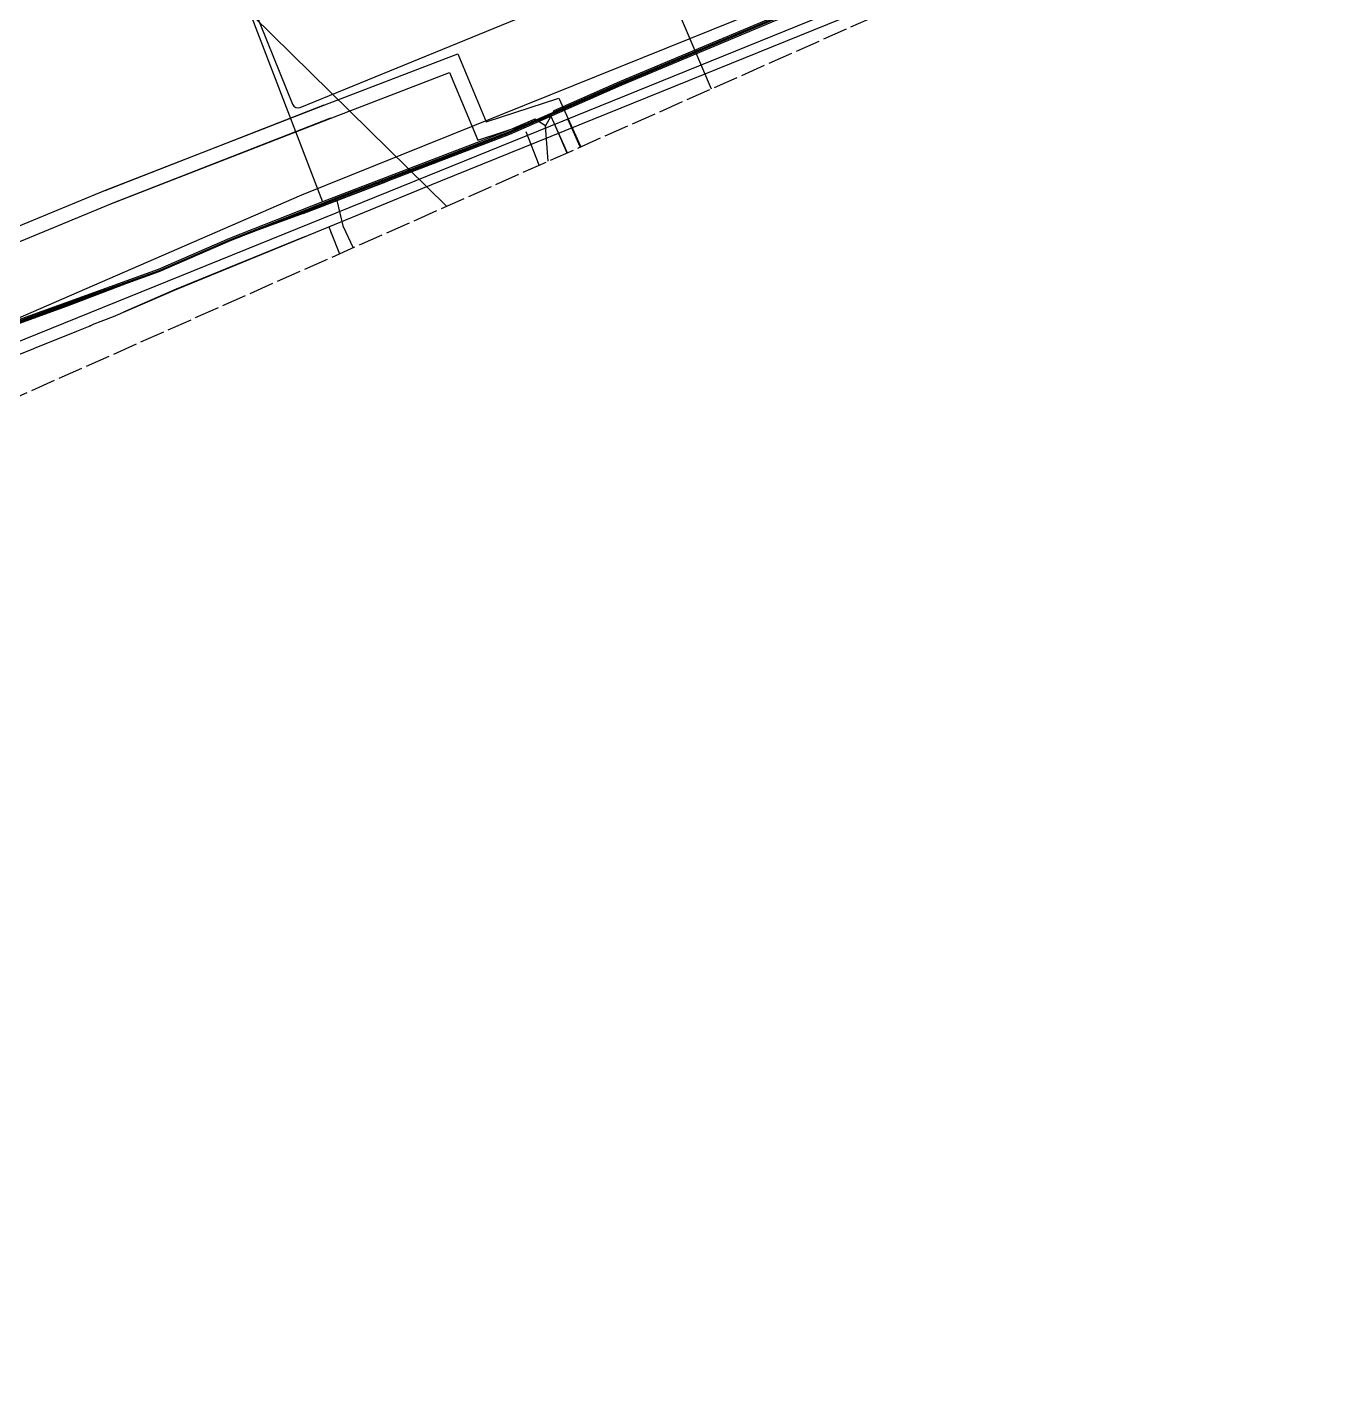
# Model space of a CAD drawing. Header units: metres. Extents: x -529 to 260, y -315 to 217.
# Drawn here: x -355.2 to -289.3, y -314.6 to -245.4 of the extents above; entities that cross this region are included whole.
import ezdxf

# ---------------------------------------------------------------- set-up
doc = ezdxf.new("R2010")
doc.units = ezdxf.units.M
doc.linetypes.add('DASHED', pattern=[1.524, 1.27, -0.254])
for name, color, linetype, true_color in [('GM0772_GWA_Rioolleiding', 7, 'Continuous', 0xba38a8), ('KA0000_OVG_Orientatiepolygoon', 7, 'Continuous', 0xff00ff), ('KL1001_WAT_Appurtenance', 7, 'Continuous', 0x0000ff), ('KL1001_WAT_Mantelbuis', 7, 'Continuous', 0x0000ff), ('KL1001_WAT_Waterleiding', 7, 'Continuous', 0x0000ff), ('KL1011_DAT_Appurtenance', 7, 'Continuous', 0x00ff00), ('KL1011_DAT_Duct', 7, 'Continuous', 0x00ff00), ('KL1011_DAT_Kabelbed', 7, 'Continuous', 0x00ff00), ('KL1031_ELS_Elektriciteitskabel', 7, 'Continuous', 0x960000), ('KL1031_GLD_OlieGasChemicalienPijpleiding', 7, 'Continuous', 0xffaf3c), ('KL1049_DAT_Appurtenance', 7, 'Continuous', 0x00ff00), ('KL1049_DAT_Mantelbuis', 7, 'Continuous', 0x00ff00), ('KL1049_DAT_Telecommunicatiekabel', 7, 'Continuous', 0x00ff00), ('KL1051_DAT_Kabelbed', 7, 'Continuous', 0x00ff00), ('KL1233_WRM_Mantelbuis', 7, 'Continuous', 0x008080), ('KL1233_WRM_ThermischePijpleiding', 7, 'Continuous', 0x008080), ('KL1648_DAT_Telecommunicatiekabel', 7, 'Continuous', 0x00ff00)]:
    doc.layers.add(name, color=color, linetype=linetype, true_color=true_color)

msp = doc.modelspace()

# ---------------------------------------------------------------- linework, layer by layer
at = {"layer": 'GM0772_GWA_Rioolleiding', "linetype": 'CONTINUOUS'}
msp.add_lwpolyline([(-333.785, -254.544), (-357.535, -231.21)], dxfattribs=at)
at = {"layer": 'KA0000_OVG_Orientatiepolygoon', "linetype": 'DASHED'}
msp.add_lwpolyline([(212.467, 216.691), (-371.799, 183.859), (-469.178, -314.621), (251.501, 5.16), (212.467, 216.691)], close=True, dxfattribs=at)
at = {"layer": 'KL1001_WAT_Appurtenance'}
for p in [(-339.679, -255.9), (-351.963, -260.644)]:
    msp.add_point(p, dxfattribs=at)
at = {"layer": 'KL1001_WAT_Mantelbuis', "linetype": 'CONTINUOUS'}
msp.add_lwpolyline([(-350.253, -259.937), (-347.561, -258.762), (-341.014, -256.091)], dxfattribs=at)
at = {"layer": 'KL1001_WAT_Waterleiding', "linetype": 'CONTINUOUS'}
for points in [[(-339.803, -255.594), (-335.003, -253.624), (-334.074, -253.245), (-296.747, -238.109)], [(-351.963, -260.644), (-351.761, -260.549), (-350.784, -260.166), (-347.547, -258.772), (-339.803, -255.594)], [(-339.803, -255.594), (-339.679, -255.9)], [(-339.679, -255.9), (-339.248, -256.968)], [(-358.728, -263.352), (-354.85, -261.795), (-354.81, -261.779), (-352.654, -260.914)], [(-352.654, -260.914), (-351.963, -260.644)]]:
    msp.add_lwpolyline(points, dxfattribs=at)
at = {"layer": 'KL1011_DAT_Appurtenance'}
msp.add_point((-328.749, -250.444), dxfattribs=at)
at = {"layer": 'KL1011_DAT_Duct', "linetype": 'CONTINUOUS'}
for points in [[(-271.553, -226.372), (-273.945, -227.385), (-293.95, -235.225), (-301.164, -238.421), (-309.683, -242.057), (-317.065, -244.874), (-324.975, -248.197), (-328.312, -249.667), (-328.746, -250.446)], [(-346.413, -237.913), (-340.114, -254.325)], [(-346.413, -237.913), (-340.114, -254.325)], [(-346.413, -237.913), (-340.114, -254.325)], [(-346.413, -237.913), (-340.114, -254.325)], [(-346.413, -237.913), (-340.114, -254.325)], [(-346.413, -237.913), (-340.114, -254.325)], [(-346.413, -237.913), (-340.114, -254.325)], [(-328.749, -250.444), (-329.281, -250.093), (-330.659, -250.7), (-340.114, -254.325)], [(-328.749, -250.444), (-329.281, -250.093), (-330.659, -250.7), (-340.114, -254.325)], [(-328.749, -250.444), (-329.281, -250.093), (-330.659, -250.7), (-340.114, -254.325)], [(-328.749, -250.444), (-329.281, -250.093), (-330.659, -250.7), (-340.114, -254.325)], [(-328.749, -250.444), (-329.281, -250.093), (-330.659, -250.7), (-340.114, -254.325)], [(-328.749, -250.444), (-329.281, -250.093), (-330.659, -250.7), (-340.114, -254.325)], [(-328.749, -250.444), (-329.281, -250.093), (-330.659, -250.7), (-340.114, -254.325)], [(-328.749, -250.444), (-329.281, -250.093), (-330.659, -250.7), (-340.114, -254.325)], [(-328.749, -250.444), (-329.281, -250.093), (-330.659, -250.7), (-340.114, -254.325)], [(-328.749, -250.444), (-329.281, -250.093), (-330.659, -250.7), (-340.114, -254.325)], [(-328.749, -250.444), (-329.281, -250.093), (-330.659, -250.7), (-340.114, -254.325)], [(-328.749, -250.444), (-329.281, -250.093), (-330.659, -250.7), (-340.114, -254.325)], [(-328.749, -250.444), (-329.281, -250.093), (-330.659, -250.7), (-340.114, -254.325)], [(-328.749, -250.444), (-329.281, -250.093), (-330.659, -250.7), (-340.114, -254.325)], [(-328.6, -252.244), (-328.746, -250.446)], [(-328.6, -252.244), (-328.746, -250.446)], [(-328.6, -252.244), (-328.746, -250.446)], [(-328.6, -252.244), (-328.746, -250.446)], [(-328.6, -252.244), (-328.746, -250.446)], [(-328.6, -252.244), (-328.746, -250.446)], [(-328.6, -252.244), (-328.746, -250.446)], [(-329.058, -252.446), (-329.726, -250.745)], [(-340.114, -254.325), (-344.862, -256.182), (-348.5, -257.762), (-357.516, -261.014)], [(-340.114, -254.325), (-344.862, -256.182), (-348.5, -257.762), (-357.516, -261.014)], [(-340.114, -254.325), (-344.862, -256.182), (-348.5, -257.762), (-357.516, -261.014)], [(-340.114, -254.325), (-344.862, -256.182), (-348.5, -257.762), (-357.516, -261.014)], [(-340.114, -254.325), (-344.862, -256.182), (-348.5, -257.762), (-357.516, -261.014)], [(-340.114, -254.325), (-344.862, -256.182), (-348.5, -257.762), (-357.516, -261.014)], [(-340.114, -254.325), (-344.862, -256.182), (-348.5, -257.762), (-357.516, -261.014)]]:
    msp.add_lwpolyline(points, dxfattribs=at)
at = {"layer": 'KL1011_DAT_Kabelbed', "linetype": 'CONTINUOUS'}
for points in [[(-271.553, -226.372), (-273.945, -227.385), (-293.95, -235.225), (-301.164, -238.421), (-309.683, -242.057), (-317.065, -244.874), (-324.975, -248.197), (-328.312, -249.667), (-328.746, -250.446)], [(-346.413, -237.913), (-340.114, -254.325)], [(-328.749, -250.444), (-329.281, -250.093), (-330.659, -250.7), (-340.114, -254.325)], [(-328.6, -252.244), (-328.746, -250.446)], [(-329.058, -252.446), (-329.726, -250.745)], [(-340.114, -254.325), (-344.862, -256.182), (-348.5, -257.762), (-357.516, -261.014)]]:
    msp.add_lwpolyline(points, dxfattribs=at)
at = {"layer": 'KL1031_ELS_Elektriciteitskabel', "linetype": 'CONTINUOUS'}
msp.add_lwpolyline([(-345.583, -241.668), (-344.77, -242.229), (-344.613, -242.354), (-344.475, -242.501), (-344.358, -242.666), (-344.266, -242.845), (-341.642, -249.335), (-341.578, -249.433), (-341.481, -249.499), (-341.365, -249.523), (-341.25, -249.5), (-323.329, -242.167), (-323.217, -242.144), (-323.105, -242.165), (-323.009, -242.227), (-322.942, -242.32), (-320.292, -248.557)], dxfattribs=at)
at = {"layer": 'KL1031_GLD_OlieGasChemicalienPijpleiding', "linetype": 'CONTINUOUS'}
msp.add_lwpolyline([(-434.088, -293.232), (-334.756, -252.986), (-282.627, -231.844)], dxfattribs=at)
at = {"layer": 'KL1049_DAT_Appurtenance'}
msp.add_point((-334.333, -252.318), dxfattribs=at)
at = {"layer": 'KL1049_DAT_Mantelbuis', "linetype": 'CONTINUOUS'}
for points in [[(-339.207, -254.073), (-330.62, -250.793)], [(-341.108, -254.912), (-336.797, -253.26)], [(-344.824, -256.275), (-348.463, -257.855)], [(-344.824, -256.275), (-348.463, -257.855)]]:
    msp.add_lwpolyline(points, dxfattribs=at)
at = {"layer": 'KL1049_DAT_Telecommunicatiekabel', "linetype": 'CONTINUOUS'}
for points in [[(-256.708, -220.344), (-262.95, -222.81), (-273.916, -227.454), (-281.921, -230.618), (-293.921, -235.295), (-301.134, -238.49), (-309.654, -242.126), (-317.037, -244.944), (-324.946, -248.267), (-330.629, -250.769), (-339.216, -254.05), (-344.833, -256.252), (-348.472, -257.831), (-353.193, -259.515), (-359.434, -261.794), (-368.721, -265.556), (-378.48, -269.502), (-386.617, -272.781), (-396.576, -276.824), (-406.691, -280.888), (-419.81, -286.203), (-430.084, -290.483)], [(-260.471, -221.968), (-262.901, -222.925), (-273.868, -227.57), (-281.876, -230.734), (-293.873, -235.41), (-301.084, -238.605), (-309.608, -242.242), (-316.991, -245.06), (-324.896, -248.38), (-330.582, -250.885), (-336.797, -253.26), (-339.171, -254.166), (-341.108, -254.912), (-344.824, -256.275), (-348.463, -257.855), (-353.15, -259.634), (-359.389, -261.91), (-363.817, -263.708)], [(-259.472, -221.57), (-260.471, -221.965), (-262.901, -222.925), (-273.868, -227.57), (-293.873, -235.41), (-301.084, -238.605), (-309.608, -242.242), (-316.991, -245.06), (-324.896, -248.38), (-330.582, -250.885), (-334.333, -252.318)], [(-281.876, -230.734), (-293.873, -235.41), (-301.084, -238.605), (-309.608, -242.242), (-316.991, -245.06), (-324.896, -248.38), (-330.582, -250.885), (-336.797, -253.26), (-339.171, -254.166), (-341.108, -254.912), (-344.824, -256.275), (-348.463, -257.855), (-353.15, -259.634), (-359.389, -261.91), (-363.818, -263.705), (-368.674, -265.672), (-378.434, -269.618), (-386.57, -272.898), (-396.529, -276.941), (-406.644, -281.004), (-419.763, -286.319), (-430.037, -290.599)], [(-281.876, -230.734), (-293.873, -235.41), (-301.084, -238.605), (-309.608, -242.242), (-316.991, -245.06), (-324.896, -248.38), (-330.582, -250.885), (-336.797, -253.26), (-339.171, -254.166), (-341.108, -254.912), (-344.824, -256.275), (-348.463, -257.855), (-353.15, -259.634), (-359.389, -261.91), (-363.818, -263.705), (-368.674, -265.672), (-378.434, -269.618), (-386.57, -272.898), (-396.529, -276.941), (-406.644, -281.004), (-419.763, -286.319), (-430.037, -290.599)], [(-281.876, -230.734), (-293.873, -235.41), (-301.084, -238.605), (-309.608, -242.242), (-316.991, -245.06), (-324.896, -248.38), (-330.582, -250.885), (-336.797, -253.26), (-339.171, -254.166), (-341.108, -254.912), (-344.824, -256.275), (-348.463, -257.855), (-353.15, -259.634), (-359.389, -261.91), (-363.818, -263.705), (-368.674, -265.672), (-378.434, -269.618), (-386.57, -272.898), (-396.529, -276.941), (-406.644, -281.004), (-419.763, -286.319), (-430.037, -290.599)], [(-334.333, -252.318), (-341.108, -254.912), (-344.824, -256.275), (-348.463, -257.855), (-359.389, -261.91), (-378.434, -269.618), (-386.57, -272.898), (-419.763, -286.319), (-430.037, -290.599), (-445.003, -296.634), (-454.029, -300.473)], [(-334.333, -252.318), (-336.797, -253.26), (-339.171, -254.166), (-339.379, -254.246), (-339.081, -255.537), (-338.558, -256.662)]]:
    msp.add_lwpolyline(points, dxfattribs=at)
at = {"layer": 'KL1051_DAT_Kabelbed', "linetype": 'CONTINUOUS'}
msp.add_lwpolyline([(-462.26, -304.583), (-379.629, -270.68), (-341.181, -253.959), (-327.287, -248.358), (-288.581, -232.756)], dxfattribs=at)
at = {"layer": 'KL1233_WRM_Mantelbuis', "linetype": 'CONTINUOUS'}
for points in [[(-351.205, -253.736), (-340.027, -249.372)], [(-339.71, -250.054), (-350.893, -254.419)], [(-328.248, -250.438), (-327.646, -251.82)], [(-326.968, -251.519), (-327.578, -250.141)]]:
    msp.add_lwpolyline(points, dxfattribs=at)
at = {"layer": 'KL1233_WRM_ThermischePijpleiding', "linetype": 'CONTINUOUS'}
for points in [[(-463.232, -284.185), (-457.449, -297.379), (-402.709, -275.343), (-383.261, -266.994), (-351.188, -253.729), (-340.004, -249.363), (-333.221, -246.764), (-331.766, -250.24), (-328.06, -249.023), (-327.048, -251.283), (-326.948, -251.511)], [(-463.484, -285.477), (-457.844, -298.346), (-402.421, -276.036), (-382.971, -267.686), (-350.908, -254.425), (-339.733, -250.062), (-333.632, -247.725), (-332.19, -251.169), (-328.468, -249.947), (-327.734, -251.586), (-327.633, -251.815)]]:
    msp.add_lwpolyline(points, dxfattribs=at)
at = {"layer": 'KL1648_DAT_Telecommunicatiekabel', "linetype": 'CONTINUOUS'}
for points in [[(-467.499, -306.033), (-466.209, -305.536), (-445.035, -296.559), (-430.069, -290.531), (-406.68, -280.935), (-396.558, -276.867), (-378.46, -269.55), (-368.71, -265.602), (-359.411, -261.838), (-348.455, -257.877), (-344.811, -256.299), (-339.194, -254.095), (-330.61, -250.818), (-324.922, -248.31), (-317.017, -244.989), (-309.632, -242.173), (-301.117, -238.54), (-293.902, -235.348), (-273.9, -227.505), (-262.931, -222.853), (-257.736, -220.8)], [(-257.736, -220.8), (-262.931, -222.853), (-273.9, -227.505), (-293.902, -235.348), (-301.117, -238.54), (-309.632, -242.173), (-317.017, -244.989), (-324.922, -248.31), (-330.61, -250.818), (-339.194, -254.095), (-344.811, -256.299), (-348.455, -257.877), (-359.411, -261.838), (-368.71, -265.602), (-378.46, -269.55), (-396.558, -276.867), (-406.68, -280.935), (-430.069, -290.531), (-445.035, -296.559), (-466.209, -305.536), (-467.499, -306.033)], [(-467.499, -306.033), (-466.207, -305.534), (-445.034, -296.564), (-430.068, -290.529), (-406.675, -280.934), (-396.559, -276.87), (-378.464, -269.548), (-368.705, -265.602), (-359.417, -261.839), (-348.456, -257.878), (-344.817, -256.298), (-339.198, -254.096), (-330.612, -250.816), (-324.927, -248.311), (-317.021, -244.99), (-309.636, -242.172), (-301.116, -238.535), (-293.903, -235.341), (-273.898, -227.5), (-262.931, -222.856), (-257.811, -220.832)], [(-430.069, -290.531), (-419.796, -286.25), (-406.68, -280.935), (-396.558, -276.867), (-386.604, -272.829), (-378.46, -269.55), (-368.71, -265.602), (-359.411, -261.838), (-353.176, -259.563), (-348.455, -257.877), (-344.811, -256.299), (-339.194, -254.095), (-330.61, -250.818), (-324.922, -248.31), (-317.017, -244.989), (-309.632, -242.173), (-301.117, -238.54), (-293.902, -235.348), (-281.906, -230.664), (-273.9, -227.505), (-262.931, -222.853), (-257.736, -220.8)], [(-430.065, -290.53), (-419.791, -286.25), (-406.673, -280.935), (-396.558, -276.871), (-386.598, -272.828), (-378.461, -269.549), (-368.703, -265.603), (-359.415, -261.84), (-353.175, -259.563), (-348.454, -257.878), (-344.815, -256.298), (-339.197, -254.097), (-330.611, -250.816), (-324.926, -248.312), (-317.019, -244.99), (-309.636, -242.172), (-301.114, -238.535), (-293.902, -235.342), (-281.902, -230.664), (-273.897, -227.501), (-262.931, -222.856), (-257.82, -220.837)]]:
    msp.add_lwpolyline(points, dxfattribs=at)

doc.saveas('drawing.dxf')
